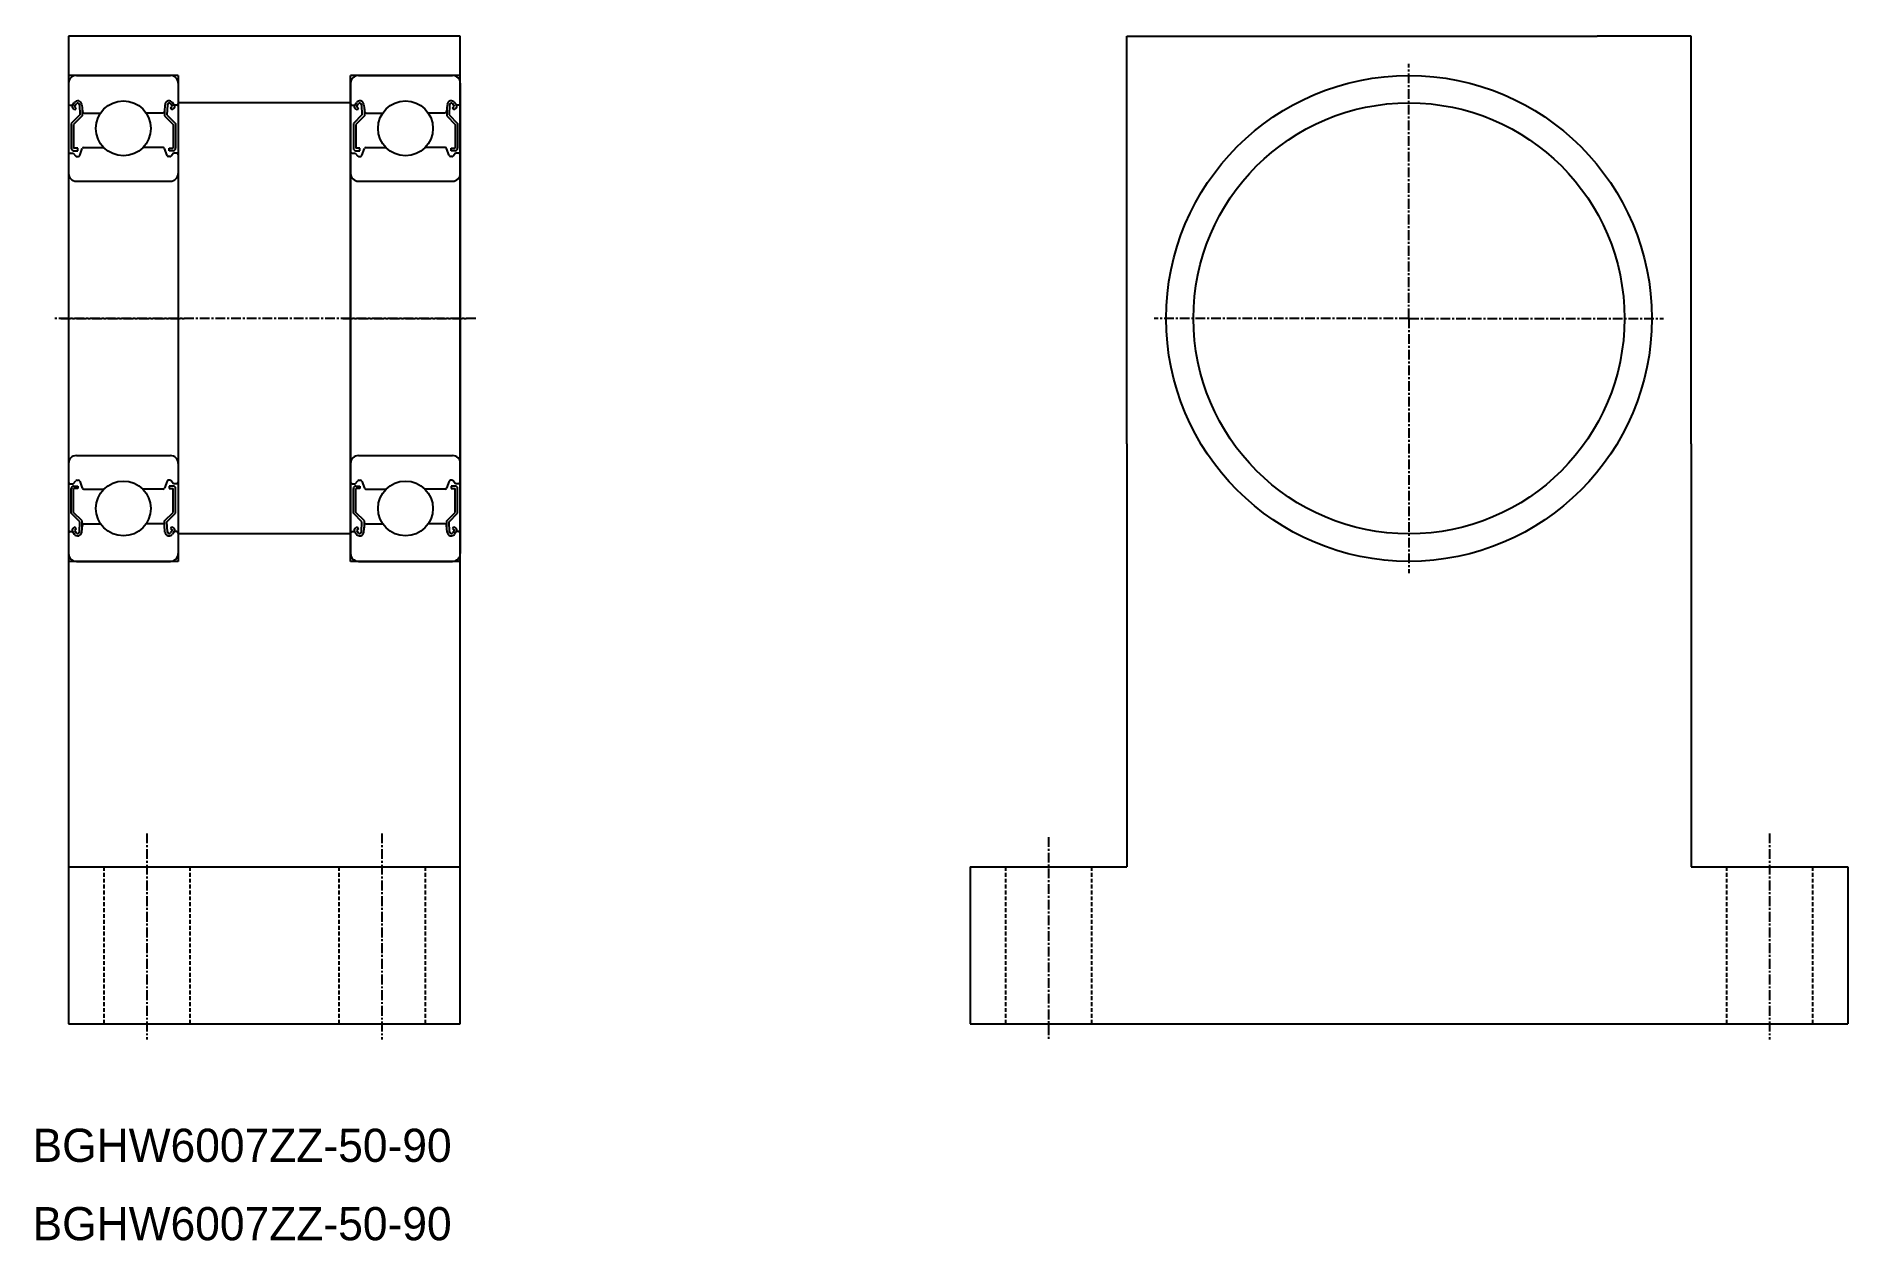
# Model space of a CAD drawing. Extents: x -140 to 91, y -98 to 55.
import ezdxf

# ---------------------------------------------------------------- set-up
doc = ezdxf.new("R2010")
doc.units = 0
doc.linetypes.add('CENTER', pattern=[2, 1.25, -0.25, 0.25, -0.25])
doc.linetypes.add('DASHED', pattern=[0.75, 0.5, -0.25])
doc.layers.get('0').update_dxf_attribs({"linetype": 'CONTINUOUS'})
doc.layers.add('CENTER', color=1, linetype='CENTER')

msp = doc.modelspace()

# ---------------------------------------------------------------- linework, layer by layer
at = {"color": 7, "linetype": 'CONTINUOUS'}
for p, q in [((-85.6, 55.2), (-135.6, 55.2)), ((-135.6, 55.2), (-135.6, -70.8)), ((-85.6, -70.8), (-85.6, 55.2)), ((-0.53, 55.2), (11.47, 55.2)), ((-0.53, 3.2), (-0.53, 55.2)), ((11.47, 55.2), (59.47, 55.2)), ((71.47, 55.2), (59.47, 55.2)), ((71.47, 3.2), (71.47, 55.2)), ((-121.6, 50.2), (-135.6, 50.2)), ((-121.6, 50.2), (-121.6, -11.8)), ((-85.6, 50.2), (-99.6, 50.2)), ((-99.6, -11.8), (-99.6, 50.2)), ((-99.6, 46.7), (-121.6, 46.7)), ((-0.53, 3.2), (-0.53, -50.8)), ((71.47, 3.2), (71.47, -50.8)), ((-99.6, -8.3), (-121.6, -8.3)), ((-121.6, -11.8), (-135.6, -11.8)), ((-85.6, -11.8), (-99.6, -11.8)), ((-135.6, -50.8), (-85.6, -50.8)), ((-20.53, -50.8), (-20.53, -70.8)), ((-20.53, -50.8), (-0.53, -50.8)), ((71.47, -50.8), (91.47, -50.8)), ((91.47, -50.8), (91.47, -70.8)), ((-135.6, -70.8), (-85.6, -70.8)), ((-20.53, -70.8), (91.47, -70.8))]:
    msp.add_line(p, q, dxfattribs=at)
for p, q in [((-135.6, 49.2), (-135.6, -10.8)), ((-134.6, 50.2), (-122.6, 50.2)), ((-121.6, 49.2), (-121.6, -10.8)), ((-99.6, 49.2), (-99.6, -10.8)), ((-98.6, 50.2), (-86.6, 50.2)), ((-85.6, 49.2), (-85.6, -10.8)), ((-135.4, 46.4), (-135.1, 46.4)), ((-135.1, 46.4), (-134.87, 46.73)), ((-134.85, 46.23), (-134.62, 46.56)), ((-134.2, 46.44), (-134.15, 45.18)), ((-133.9, 46.47), (-133.82, 45.58)), ((-123.29, 46.47), (-123.37, 45.58)), ((-122.99, 46.44), (-123.04, 45.18)), ((-122.34, 46.23), (-122.57, 46.56)), ((-122.1, 46.4), (-122.33, 46.73)), ((-121.8, 46.4), (-122.1, 46.4)), ((-99.4, 46.4), (-99.1, 46.4)), ((-99.1, 46.4), (-98.87, 46.73)), ((-98.85, 46.23), (-98.62, 46.56)), ((-98.2, 46.44), (-98.15, 45.18)), ((-97.9, 46.47), (-97.82, 45.58)), ((-87.29, 46.47), (-87.37, 45.58)), ((-86.99, 46.44), (-87.04, 45.18)), ((-86.34, 46.23), (-86.57, 46.56)), ((-86.1, 46.4), (-86.33, 46.73)), ((-85.8, 46.4), (-86.1, 46.4)), ((-134.15, 45.18), (-135.25, 44.08)), ((-135.25, 44.08), (-135.25, 40.9)), ((-134.78, 45.81), (-135.02, 45.98)), ((-133.85, 45.05), (-134.95, 43.95)), ((-134.95, 43.95), (-134.95, 40.9)), ((-134.61, 46.06), (-134.85, 46.23)), ((-134.78, 45.81), (-134.61, 46.06)), ((-133.85, 45.92), (-133.85, 45.05)), ((-133.63, 45.4), (-131.5, 45.4)), ((-123.57, 45.4), (-125.69, 45.4)), ((-123.34, 45.92), (-123.34, 45.05)), ((-123.34, 45.05), (-122.24, 43.95)), ((-123.04, 45.18), (-121.94, 44.08)), ((-122.59, 46.06), (-122.34, 46.23)), ((-122.42, 45.81), (-122.59, 46.06)), ((-122.42, 45.81), (-122.17, 45.98)), ((-122.24, 43.95), (-122.24, 40.9)), ((-121.94, 44.08), (-121.94, 40.9)), ((-98.15, 45.18), (-99.25, 44.08)), ((-99.25, 44.08), (-99.25, 40.9)), ((-98.78, 45.81), (-99.02, 45.98)), ((-97.85, 45.05), (-98.95, 43.95)), ((-98.95, 43.95), (-98.95, 40.9)), ((-98.61, 46.06), (-98.85, 46.23)), ((-98.78, 45.81), (-98.61, 46.06)), ((-97.85, 45.92), (-97.85, 45.05)), ((-97.63, 45.4), (-95.5, 45.4)), ((-87.57, 45.4), (-89.69, 45.4)), ((-87.34, 45.92), (-87.34, 45.05)), ((-87.34, 45.05), (-86.24, 43.95)), ((-87.04, 45.18), (-85.94, 44.08)), ((-86.59, 46.06), (-86.34, 46.23)), ((-86.42, 45.81), (-86.59, 46.06)), ((-86.42, 45.81), (-86.17, 45.98)), ((-86.24, 43.95), (-86.24, 40.9)), ((-85.94, 44.08), (-85.94, 40.9)), ((-135.4, 40.3), (-135, 40.3)), ((-135, 40.3), (-134.68, 39.92)), ((-134.43, 40.9), (-134.95, 40.9)), ((-134.95, 40.6), (-134.43, 40.6)), ((-134.53, 39.85), (-134.35, 39.85)), ((-134.43, 40.6), (-134.43, 40.9)), ((-134.16, 39.98), (-133.84, 40.87)), ((-133.65, 41), (-131.1, 41)), ((-123.54, 41), (-126.1, 41)), ((-123.03, 39.98), (-123.35, 40.87)), ((-122.67, 39.85), (-122.84, 39.85)), ((-122.76, 40.6), (-122.76, 40.9)), ((-122.76, 40.9), (-122.24, 40.9)), ((-122.24, 40.6), (-122.76, 40.6)), ((-122.2, 40.3), (-122.51, 39.92)), ((-121.8, 40.3), (-122.2, 40.3)), ((-99.4, 40.3), (-99, 40.3)), ((-99, 40.3), (-98.68, 39.92)), ((-98.43, 40.9), (-98.95, 40.9)), ((-98.95, 40.6), (-98.43, 40.6)), ((-98.53, 39.85), (-98.35, 39.85)), ((-98.43, 40.6), (-98.43, 40.9)), ((-98.16, 39.98), (-97.84, 40.87)), ((-97.65, 41), (-95.1, 41)), ((-87.54, 41), (-90.1, 41)), ((-87.03, 39.98), (-87.35, 40.87)), ((-86.67, 39.85), (-86.84, 39.85)), ((-86.76, 40.9), (-86.24, 40.9)), ((-86.76, 40.6), (-86.76, 40.9)), ((-86.24, 40.6), (-86.76, 40.6)), ((-86.2, 40.3), (-86.51, 39.92)), ((-85.8, 40.3), (-86.2, 40.3)), ((-134.6, 36.7), (-122.6, 36.7)), ((-98.6, 36.7), (-86.6, 36.7)), ((-134.6, 1.7), (-122.6, 1.7)), ((-98.6, 1.7), (-86.6, 1.7)), ((-135.4, -1.9), (-135, -1.9)), ((-135, -1.9), (-134.68, -1.52)), ((-134.95, -2.2), (-134.43, -2.2)), ((-134.53, -1.45), (-134.35, -1.45)), ((-134.43, -2.2), (-134.43, -2.5)), ((-134.16, -1.58), (-133.84, -2.47)), ((-123.03, -1.58), (-123.35, -2.47)), ((-122.67, -1.45), (-122.84, -1.45)), ((-122.76, -2.2), (-122.76, -2.5)), ((-122.24, -2.2), (-122.76, -2.2)), ((-122.2, -1.9), (-122.51, -1.52)), ((-121.8, -1.9), (-122.2, -1.9)), ((-99.4, -1.9), (-99, -1.9)), ((-99, -1.9), (-98.68, -1.52)), ((-98.95, -2.2), (-98.43, -2.2)), ((-98.53, -1.45), (-98.35, -1.45)), ((-98.43, -2.2), (-98.43, -2.5)), ((-98.16, -1.58), (-97.84, -2.47)), ((-87.03, -1.58), (-87.35, -2.47)), ((-86.67, -1.45), (-86.84, -1.45)), ((-86.24, -2.2), (-86.76, -2.2)), ((-86.76, -2.2), (-86.76, -2.5)), ((-86.2, -1.9), (-86.51, -1.52)), ((-85.8, -1.9), (-86.2, -1.9)), ((-135.25, -5.67), (-135.25, -2.5)), ((-134.95, -5.55), (-134.95, -2.5)), ((-134.43, -2.5), (-134.95, -2.5)), ((-133.65, -2.6), (-131.1, -2.6)), ((-123.54, -2.6), (-126.1, -2.6)), ((-122.76, -2.5), (-122.24, -2.5)), ((-122.24, -5.55), (-122.24, -2.5)), ((-121.94, -5.67), (-121.94, -2.5)), ((-99.25, -5.67), (-99.25, -2.5)), ((-98.43, -2.5), (-98.95, -2.5)), ((-98.95, -5.55), (-98.95, -2.5)), ((-97.65, -2.6), (-95.1, -2.6)), ((-87.54, -2.6), (-90.1, -2.6)), ((-86.76, -2.5), (-86.24, -2.5)), ((-86.24, -5.55), (-86.24, -2.5)), ((-85.94, -5.67), (-85.94, -2.5)), ((-134.15, -6.77), (-135.25, -5.67)), ((-133.85, -6.65), (-134.95, -5.55)), ((-134.2, -8.03), (-134.15, -6.77)), ((-133.85, -7.52), (-133.85, -6.65)), ((-123.34, -6.65), (-122.24, -5.55)), ((-123.34, -7.52), (-123.34, -6.65)), ((-123.04, -6.77), (-121.94, -5.67)), ((-122.99, -8.03), (-123.04, -6.77)), ((-98.15, -6.77), (-99.25, -5.67)), ((-97.85, -6.65), (-98.95, -5.55)), ((-98.2, -8.03), (-98.15, -6.77)), ((-97.85, -7.52), (-97.85, -6.65)), ((-87.34, -6.65), (-86.24, -5.55)), ((-87.34, -7.52), (-87.34, -6.65)), ((-87.04, -6.77), (-85.94, -5.67)), ((-86.99, -8.03), (-87.04, -6.77)), ((-135.4, -8), (-135.1, -8)), ((-135.1, -8), (-134.87, -8.33)), ((-134.78, -7.41), (-135.02, -7.58)), ((-134.61, -7.65), (-134.85, -7.83)), ((-134.85, -7.83), (-134.62, -8.16)), ((-134.78, -7.41), (-134.61, -7.65)), ((-133.9, -8.07), (-133.82, -7.18)), ((-133.63, -7), (-131.5, -7)), ((-123.57, -7), (-125.69, -7)), ((-123.29, -8.07), (-123.37, -7.18)), ((-122.42, -7.41), (-122.59, -7.65)), ((-122.59, -7.65), (-122.34, -7.83)), ((-122.34, -7.83), (-122.57, -8.16)), ((-122.42, -7.41), (-122.17, -7.58)), ((-122.1, -8), (-122.33, -8.33)), ((-121.8, -8), (-122.1, -8)), ((-99.4, -8), (-99.1, -8)), ((-99.1, -8), (-98.87, -8.33)), ((-98.78, -7.41), (-99.02, -7.58)), ((-98.61, -7.65), (-98.85, -7.83)), ((-98.85, -7.83), (-98.62, -8.16)), ((-98.78, -7.41), (-98.61, -7.65)), ((-97.9, -8.07), (-97.82, -7.18)), ((-97.63, -7), (-95.5, -7)), ((-87.57, -7), (-89.69, -7)), ((-87.29, -8.07), (-87.37, -7.18)), ((-86.42, -7.41), (-86.59, -7.65)), ((-86.59, -7.65), (-86.34, -7.83)), ((-86.34, -7.83), (-86.57, -8.16)), ((-86.42, -7.41), (-86.17, -7.58)), ((-86.1, -8), (-86.33, -8.33)), ((-85.8, -8), (-86.1, -8)), ((-134.6, -11.8), (-122.6, -11.8)), ((-131.55, -11.8), (-131.55, -11.8)), ((-129.1, -11.8), (-129.1, -11.8)), ((-98.6, -11.8), (-86.6, -11.8)), ((-95.55, -11.8), (-95.55, -11.8)), ((-93.1, -11.8), (-93.1, -11.8))]:
    msp.add_line(p, q)
at = {"color": 3, "linetype": 'DASHED'}
for p, q in [((-131.1, -50.8), (-131.1, -70.8)), ((-120.1, -50.8), (-120.1, -70.8)), ((-101.1, -50.8), (-101.1, -70.8)), ((-90.1, -50.8), (-90.1, -70.8)), ((-16.03, -50.8), (-16.03, -70.8)), ((-5.03, -50.8), (-5.03, -70.8)), ((75.97, -50.8), (75.97, -70.8)), ((86.97, -50.8), (86.97, -70.8))]:
    msp.add_line(p, q, dxfattribs=at)
at = {"color": 7, "linetype": 'CONTINUOUS'}
for centre, radius in [((35.47, 19.2), 31), ((-128.6, 43.45), 3.5), ((-92.6, 43.45), 3.5), ((35.47, 19.2), 27.5), ((-128.6, -5.05), 3.5), ((-92.6, -5.05), 3.5)]:
    msp.add_circle(centre, radius, dxfattribs=at)
for centre, radius, start, end in [((-134.6, 49.2), 1, 90, 180), ((-122.6, 49.2), 1, 0, 90), ((-98.6, 49.2), 1, 90, 180), ((-86.6, 49.2), 1, 0, 90), ((-135.4, 46.6), 0.2, 180, 270), ((-134.85, 46.23), 0.3, 144.9356, 235.0377), ((-134.43, 46.43), 0.53, 5.0651, 144.9356), ((-134.43, 46.43), 0.23, 2.1311, 144.9356), ((-122.76, 46.43), 0.53, 35.0644, 174.9349), ((-122.76, 46.43), 0.23, 35.0644, 177.8689), ((-122.34, 46.23), 0.3, 304.9623, 35.0644), ((-121.8, 46.6), 0.2, 270, 0), ((-99.4, 46.6), 0.2, 180, 270), ((-98.85, 46.23), 0.3, 144.9356, 235.0377), ((-98.43, 46.43), 0.53, 5.0651, 144.9356), ((-98.43, 46.43), 0.23, 2.1311, 144.9356), ((-86.76, 46.43), 0.53, 35.0644, 174.9349), ((-86.76, 46.43), 0.23, 35.0644, 177.8689), ((-86.34, 46.23), 0.3, 304.9623, 35.0644), ((-85.8, 46.6), 0.2, 270, 0), ((-133.63, 45.6), 0.2, 185.0651, 270), ((-123.57, 45.6), 0.2, 270, 354.9349), ((-97.63, 45.6), 0.2, 185.0651, 270), ((-87.57, 45.6), 0.2, 270, 354.9349), ((-135.4, 40.1), 0.2, 90, 180), ((-134.95, 40.9), 0.3, 180, 270), ((-134.53, 40.05), 0.2, 219.9991, 270), ((-134.35, 40.05), 0.2, 270, 339.9703), ((-133.65, 40.8), 0.2, 90, 159.9703), ((-123.54, 40.8), 0.2, 20.0297, 90), ((-122.84, 40.05), 0.2, 200.0297, 270), ((-122.67, 40.05), 0.2, 270, 320.0009), ((-122.24, 40.9), 0.3, 270, 0), ((-121.8, 40.1), 0.2, 0, 90), ((-99.4, 40.1), 0.2, 90, 180), ((-98.95, 40.9), 0.3, 180, 270), ((-98.53, 40.05), 0.2, 219.9991, 270), ((-98.35, 40.05), 0.2, 270, 339.9703), ((-97.65, 40.8), 0.2, 90, 159.9703), ((-87.54, 40.8), 0.2, 20.0297, 90), ((-86.84, 40.05), 0.2, 200.0297, 270), ((-86.67, 40.05), 0.2, 270, 320.0009), ((-86.24, 40.9), 0.3, 270, 0), ((-85.8, 40.1), 0.2, 0, 90), ((-134.6, 37.7), 1, 180, 270), ((-122.6, 37.7), 1, 270, 0), ((-98.6, 37.7), 1, 180, 270), ((-86.6, 37.7), 1, 270, 0), ((-134.6, 0.7), 1, 90, 180), ((-122.6, 0.7), 1, 0, 90), ((-98.6, 0.7), 1, 90, 180), ((-86.6, 0.7), 1, 0, 90), ((-135.4, -1.7), 0.2, 180, 270), ((-134.95, -2.5), 0.3, 90, 180), ((-134.53, -1.65), 0.2, 90, 140.0009), ((-134.35, -1.65), 0.2, 20.0297, 90), ((-122.84, -1.65), 0.2, 90, 159.9703), ((-122.67, -1.65), 0.2, 39.9991, 90), ((-122.24, -2.5), 0.3, 0, 90), ((-121.8, -1.7), 0.2, 270, 0), ((-99.4, -1.7), 0.2, 180, 270), ((-98.95, -2.5), 0.3, 90, 180), ((-98.53, -1.65), 0.2, 90, 140.0009), ((-98.35, -1.65), 0.2, 20.0297, 90), ((-86.84, -1.65), 0.2, 90, 159.9703), ((-86.67, -1.65), 0.2, 39.9991, 90), ((-86.24, -2.5), 0.3, 0, 90), ((-85.8, -1.7), 0.2, 270, 0), ((-133.65, -2.4), 0.2, 200.0297, 270), ((-123.54, -2.4), 0.2, 270, 339.9703), ((-97.65, -2.4), 0.2, 200.0297, 270), ((-87.54, -2.4), 0.2, 270, 339.9703), ((-135.4, -8.2), 0.2, 90, 180), ((-134.85, -7.83), 0.3, 124.9623, 215.0644), ((-134.43, -8.02), 0.53, 215.0644, 354.9349), ((-134.43, -8.02), 0.23, 215.0644, 357.8689), ((-133.63, -7.2), 0.2, 90, 174.9349), ((-123.57, -7.2), 0.2, 5.0651, 90), ((-122.76, -8.02), 0.53, 185.0651, 324.9356), ((-122.76, -8.02), 0.23, 182.1311, 324.9356), ((-122.34, -7.83), 0.3, 324.9356, 55.0377), ((-121.8, -8.2), 0.2, 0, 90), ((-99.4, -8.2), 0.2, 90, 180), ((-98.85, -7.83), 0.3, 124.9623, 215.0644), ((-98.43, -8.02), 0.53, 215.0644, 354.9349), ((-98.43, -8.02), 0.23, 215.0644, 357.8689), ((-97.63, -7.2), 0.2, 90, 174.9349), ((-87.57, -7.2), 0.2, 5.0651, 90), ((-86.76, -8.02), 0.53, 185.0651, 324.9356), ((-86.76, -8.02), 0.23, 182.1311, 324.9356), ((-86.34, -7.83), 0.3, 324.9356, 55.0377), ((-85.8, -8.2), 0.2, 0, 90), ((-134.6, -10.8), 1, 180, 270), ((-122.6, -10.8), 1, 270, 0), ((-98.6, -10.8), 1, 180, 270), ((-86.6, -10.8), 1, 270, 0)]:
    msp.add_arc(centre, radius, start, end)
at = {"layer": 'CENTER', "color": 1, "linetype": 'CENTER'}
for p, q in [((35.47, 19.2), (35.47, 51.7)), ((-83.6, 19.2), (-137.6, 19.2)), ((-136.6, 19.2), (-120.6, 19.2)), ((-100.6, 19.2), (-84.6, 19.2)), ((35.47, 19.2), (2.97, 19.2)), ((35.47, 19.2), (35.47, -13.3)), ((35.47, 19.2), (67.97, 19.2)), ((-125.6, -46.53), (-125.6, -72.8)), ((-95.6, -46.53), (-95.6, -72.8)), ((-10.53, -46.99), (-10.53, -72.8)), ((81.47, -46.53), (81.47, -72.8))]:
    msp.add_line(p, q, dxfattribs=at)

# ---------------------------------------------------------------- texts
at = {"color": 7, "linetype": 'CONTINUOUS'}
for p in [(-140.19, -88.43), (-140.19, -98.43)]:
    msp.add_text('BGHW6007ZZ-50-90', height=4.2333, dxfattribs=at).set_placement(p)

doc.saveas('drawing.dxf')
